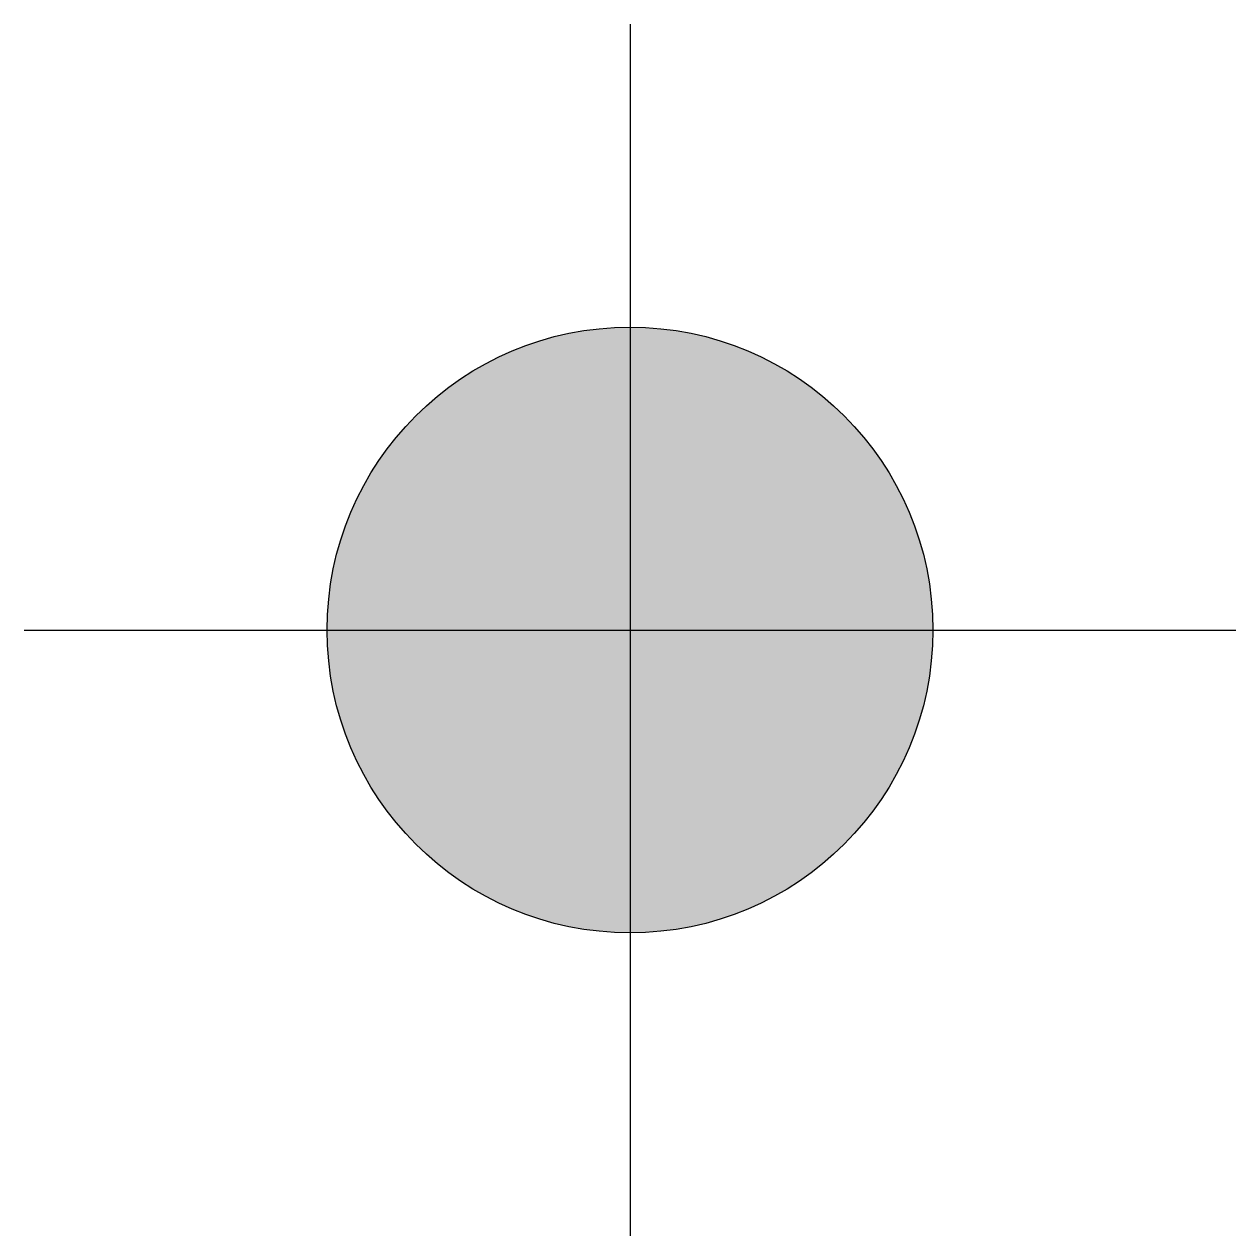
# Model space of a CAD drawing. Extents: x -2 to 2, y -2 to 2.
import ezdxf

# ---------------------------------------------------------------- set-up
doc = ezdxf.new("R2010")
doc.units = 0
doc.header["$MEASUREMENT"] = 0

msp = doc.modelspace()

# ---------------------------------------------------------------- hatches: boundary and pattern name
h = msp.add_hatch(color=256)
h.paths.add_polyline_path([(0, -1), (0, 0), (-1, 0, 0.414214)])
h.paths.add_polyline_path([(-1, 0), (0, 0), (0, 1, 0.414214)])
h.paths.add_polyline_path([(0, 1), (0, 0), (1, 0, 0.414214)])
h.paths.add_polyline_path([(1, 0), (0, 0), (0, -1, 0.414214)])

# ---------------------------------------------------------------- linework, layer by layer
for p, q in [((0, 2), (0, -2)), ((-2, 0), (2, 0))]:
    msp.add_line(p, q)
msp.add_circle((0, 0), 1)

doc.saveas('drawing.dxf')
